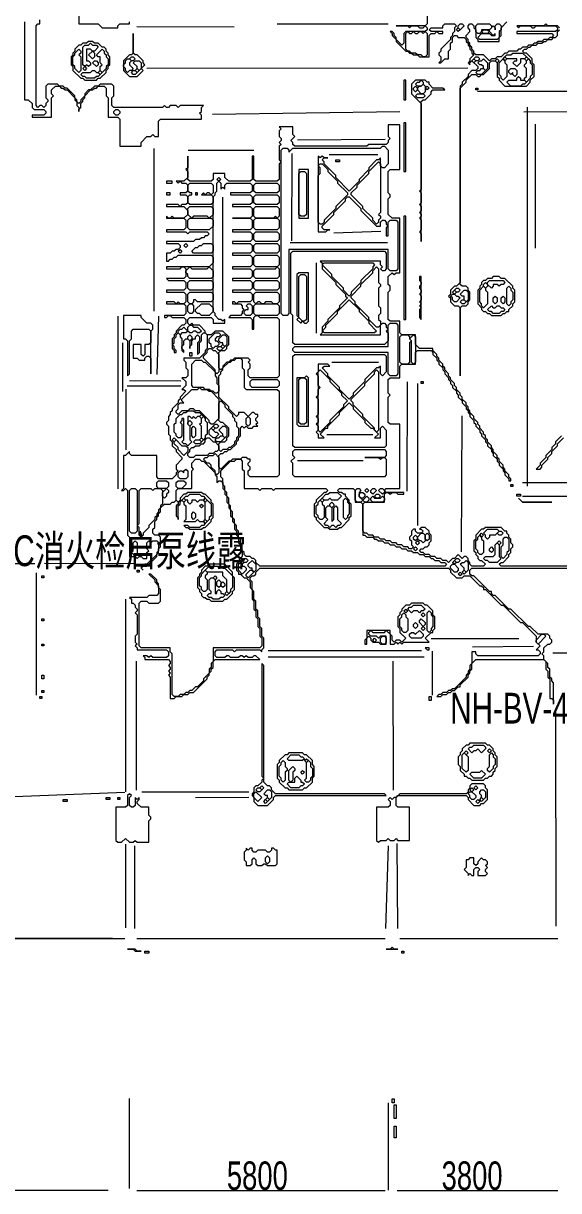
# Model space of a CAD drawing. Extents: x 10 to 1970, y 11 to 1392.
# Drawn here: x 524 to 799, y 323 to 923 of the extents above; entities that cross this region are included whole.
import ezdxf

# ---------------------------------------------------------------- set-up
doc = ezdxf.new("R2010")
doc.units = 0
for name, color, linetype, lineweight in [('OCR_TEXT', 6, 'Continuous', 0), ('TRACE_CURVE', 6, 'Continuous', 0), ('TRACE_STRAIGHT', 5, 'Continuous', 0), ('TRACE_TEXT_SYMBOL', 6, 'Continuous', 0)]:
    doc.layers.add(name, color=color, linetype=linetype, lineweight=lineweight)
doc.styles.add('wqy-unicode', font='wqy-unicode.lff')

msp = doc.modelspace()

# ---------------------------------------------------------------- linework, layer by layer
at = {"layer": 'TRACE_CURVE', "color": 6}
for points in [[(532, 923), (532, 925)], [(552, 927), (552, 923), (562, 923), (564, 921), (572, 921), (572, 922), (573, 923), (578, 923), (578, 924)], [(731, 927), (731, 923), (730, 922), (715, 922), (721, 922), (722, 921), (723, 922), (726, 922), (727, 921), (729, 921), (730, 922), (731, 921), (731, 920), (730, 919), (720, 919), (719, 918), (719, 913), (718, 912), (715, 915), (715, 916), (714, 917), (714, 918), (713, 919), (712, 919)], [(524, 924), (524, 884), (526, 884), (528, 882), (528, 880), (529, 879), (534, 879), (535, 878), (535, 877), (534, 876), (528, 876), (528, 875), (538, 875), (538, 885), (539, 886), (538, 887), (538, 889), (540, 891), (542, 891), (543, 890), (544, 890), (545, 889), (546, 889), (550, 885), (550, 884), (551, 883), (551, 881), (552, 880), (552, 878), (552, 879), (553, 880), (553, 882), (554, 883), (554, 884), (555, 885), (555, 886), (558, 889), (559, 889), (560, 890), (561, 890), (562, 891), (565, 891), (566, 890), (566, 886), (567, 885), (567, 875), (572, 875), (573, 874), (573, 860)], [(573, 860), (584, 860), (584, 862), (587, 865), (589, 865), (590, 866), (591, 865), (593, 865), (593, 873), (594, 874), (615, 874), (615, 876), (614, 877), (615, 878), (615, 880), (616, 881), (604, 881), (603, 880), (602, 881), (599, 881), (598, 880), (597, 880), (596, 881), (595, 880), (570, 880), (569, 881), (569, 885), (570, 886), (570, 891), (569, 892), (563, 892), (562, 891), (560, 891), (558, 889), (557, 889), (555, 887), (555, 886), (553, 884), (553, 883), (552, 882), (551, 883), (551, 884), (550, 885), (550, 886), (546, 890), (545, 890), (544, 891), (542, 891), (541, 892), (536, 892), (535, 891), (535, 885), (536, 884), (536, 883), (535, 882), (535, 881), (534, 880), (533, 881), (532, 881), (531, 880), (530, 881), (530, 922), (531, 923), (532, 923)], [(712, 919), (713, 918), (713, 917), (715, 915), (715, 914), (720, 909), (721, 909), (722, 908), (723, 908), (724, 907), (726, 907), (727, 906), (732, 906), (732, 917), (733, 918), (735, 918), (736, 919), (737, 918), (739, 918), (739, 919), (733, 919), (732, 920), (733, 921), (739, 921), (739, 922), (740, 923), (745, 923), (746, 922), (745, 921), (745, 919), (744, 918), (744, 917), (743, 916), (743, 915), (738, 910), (738, 909), (737, 908), (737, 907), (738, 906), (738, 904), (737, 903), (738, 903), (740, 905), (742, 905), (742, 909), (743, 910), (743, 913), (744, 914), (744, 916), (745, 917), (746, 917), (747, 916), (750, 916), (751, 915), (751, 914), (752, 913), (752, 912), (753, 911), (753, 910), (754, 909), (754, 908), (755, 907), (753, 905), (753, 904)], [(755, 909), (754, 910), (754, 911), (753, 912), (753, 913), (752, 914), (752, 915), (751, 916), (751, 917), (753, 919), (753, 920), (752, 921), (752, 922), (753, 923), (754, 923), (755, 922), (755, 921), (756, 920), (756, 916), (757, 915), (757, 914), (768, 914), (768, 916), (769, 917), (769, 921), (772, 924)], [(799, 921), (798, 922), (793, 922), (792, 923), (791, 922), (777, 922), (778, 921), (779, 922), (784, 922), (785, 921), (786, 921), (787, 922), (797, 922), (798, 921), (798, 920), (797, 919), (777, 919), (777, 918), (795, 918), (796, 917), (795, 916), (794, 916), (793, 915), (791, 915), (790, 914), (788, 914), (787, 913), (786, 913), (785, 912), (783, 912), (782, 911), (780, 911), (779, 910), (778, 910), (777, 909), (773, 909), (772, 908), (771, 908), (769, 906), (767, 906), (766, 905), (764, 905), (763, 904), (760, 907), (756, 907), (755, 908), (755, 909)], [(782, 908), (781, 908), (780, 909), (781, 910), (782, 910), (783, 911), (784, 911), (785, 912), (787, 912), (788, 913), (790, 913), (791, 914), (792, 914), (793, 915), (795, 915), (796, 916), (797, 916), (798, 917), (798, 919), (799, 920)], [(753, 904), (752, 903), (753, 902), (753, 903), (754, 904), (757, 901), (757, 900), (756, 899), (754, 899), (752, 897), (752, 896), (749, 893), (749, 892), (748, 891), (748, 790), (746, 788), (745, 788), (743, 786), (743, 784), (742, 783), (743, 782), (743, 780), (745, 778), (747, 778), (748, 777), (748, 742), (748, 777), (749, 778), (751, 778), (752, 779), (752, 780), (753, 781), (753, 785), (752, 786), (752, 787), (751, 788), (749, 788), (748, 789), (748, 890), (751, 893), (751, 894), (754, 897), (756, 897), (757, 896), (758, 896), (759, 897), (760, 897), (763, 900), (763, 903), (764, 904), (766, 904), (767, 903), (767, 896), (768, 895), (768, 894), (771, 891), (782, 891), (784, 893), (784, 894), (786, 896), (786, 902), (785, 903), (785, 905), (782, 908)], [(711, 871), (711, 865), (712, 864), (711, 863), (711, 862), (710, 861), (701, 861), (700, 860), (663, 860), (662, 861), (662, 862), (661, 863), (663, 865), (662, 866), (662, 870), (655, 870), (656, 869), (655, 868), (655, 865), (656, 864), (656, 863), (655, 862), (656, 861), (655, 860), (655, 853), (656, 852), (655, 851), (655, 843), (654, 842), (643, 842), (642, 843), (642, 855), (641, 855), (641, 843), (640, 842), (629, 842), (627, 844), (627, 846), (621, 846), (621, 843), (620, 842), (609, 842), (608, 843), (608, 855), (608, 849), (607, 848), (608, 847), (608, 844), (606, 842), (602, 842), (603, 841), (604, 842), (605, 841), (607, 841), (608, 840), (608, 837), (607, 836), (604, 836), (604, 835), (607, 835), (608, 834), (608, 831), (607, 830), (605, 830)], [(711, 833), (712, 834), (712, 835), (711, 836), (711, 847), (712, 848), (717, 848), (717, 871), (711, 871)], [(660, 774), (659, 773), (657, 773), (656, 774), (656, 858), (657, 859), (659, 859), (660, 858), (660, 857), (662, 859), (707, 859)], [(707, 859), (708, 860), (709, 860), (711, 858), (711, 851), (709, 849), (708, 849), (707, 850), (707, 854), (706, 853), (705, 853), (701, 849), (701, 848), (696, 843), (696, 842), (691, 837), (684, 844), (684, 845), (678, 851), (678, 852), (677, 853), (678, 854), (680, 854), (678, 854), (677, 855), (676, 854), (675, 855), (675, 816), (679, 816), (680, 817), (681, 817), (678, 817), (677, 818), (677, 819), (683, 825), (683, 826), (689, 832), (689, 833), (690, 834), (691, 834), (697, 828), (697, 827), (705, 819), (707, 819), (707, 821), (708, 822), (709, 822), (710, 821), (710, 820), (711, 819), (710, 818), (710, 814), (711, 814), (711, 821), (712, 822), (715, 822), (716, 821), (716, 797), (715, 796), (712, 796), (711, 797), (711, 807), (660, 807), (660, 774)], [(608, 771), (609, 772), (620, 772), (621, 771), (621, 769), (627, 769), (627, 771), (626, 770), (625, 771), (624, 771), (622, 773), (622, 774), (621, 775), (621, 834), (622, 835), (622, 836), (623, 837), (623, 841)], [(623, 841), (624, 842), (625, 841), (625, 838), (626, 839), (627, 838), (627, 840), (628, 841), (640, 841), (641, 840), (641, 837), (640, 836), (630, 836), (630, 835), (640, 835), (641, 834), (641, 831), (640, 830), (631, 830), (631, 829), (640, 829), (641, 828), (641, 824), (640, 823), (631, 823), (640, 823), (641, 822), (641, 818), (640, 817), (631, 817), (631, 816), (640, 816), (641, 815), (641, 812), (640, 811), (631, 811), (631, 810), (640, 810), (641, 809), (641, 806), (640, 805), (631, 805), (631, 804), (640, 804), (641, 803), (641, 799), (640, 798), (631, 798), (631, 797), (640, 797), (641, 796), (641, 793), (640, 792), (631, 792), (631, 791), (640, 791), (641, 790), (641, 787), (640, 786), (631, 786), (631, 785), (640, 785), (641, 784), (641, 781)], [(605, 830), (604, 829), (603, 830), (597, 830), (597, 829), (606, 829), (608, 827), (608, 825), (606, 823), (601, 823), (600, 824), (599, 823), (598, 823), (597, 824), (597, 823), (606, 823), (607, 822), (607, 818), (606, 817), (597, 817), (597, 816), (607, 816), (608, 815), (609, 816), (618, 816), (619, 815), (618, 814), (617, 814), (616, 813), (615, 813), (614, 812), (612, 812), (611, 811), (597, 811), (597, 810), (603, 810), (604, 809), (604, 808), (603, 807), (602, 807), (601, 806), (600, 806), (599, 805), (597, 805), (597, 801), (598, 801), (599, 802), (600, 802), (601, 803), (602, 803), (603, 804), (620, 804), (621, 803), (621, 800), (619, 798), (597, 798), (597, 797), (604, 797), (605, 798), (606, 798), (607, 797), (607, 793), (606, 792), (597, 792)], [(765, 704), (764, 705), (764, 706), (762, 708), (762, 709), (761, 710), (761, 711), (760, 712), (760, 713), (758, 715), (758, 716), (757, 717), (757, 718), (755, 720), (755, 721), (753, 723), (753, 724), (752, 725), (752, 726), (751, 727), (751, 728), (749, 730), (749, 731), (748, 732), (748, 733), (746, 735), (746, 736), (745, 737), (745, 738), (743, 740), (743, 741), (742, 742), (742, 743), (740, 745), (740, 746), (739, 747), (739, 748), (737, 750), (737, 751), (736, 752), (736, 753), (734, 755), (734, 756), (727, 756), (725, 758), (725, 763), (718, 763), (717, 764), (717, 770), (712, 770), (711, 771), (711, 785), (712, 786), (712, 788), (711, 789), (711, 793), (713, 795), (714, 794), (715, 795), (717, 795), (717, 823), (713, 823), (711, 825), (711, 833)], [(597, 792), (598, 791), (606, 791), (607, 790), (607, 787), (606, 786), (597, 786), (597, 785), (606, 785), (607, 784), (607, 780), (606, 779), (604, 779), (603, 780), (602, 779), (601, 780), (597, 780), (597, 779), (606, 779), (607, 778), (607, 774), (606, 773), (596, 773), (596, 772), (597, 772), (598, 773), (599, 773), (600, 772), (606, 772), (607, 771), (607, 769), (606, 768), (605, 768), (602, 765), (602, 764), (601, 763), (601, 762), (600, 761), (600, 756), (601, 755), (601, 754), (602, 754), (602, 755), (601, 756), (601, 757), (600, 758), (601, 759), (601, 761), (602, 762), (602, 763), (603, 764), (604, 763), (604, 762), (605, 761), (605, 755), (606, 754), (606, 755), (605, 756), (605, 757), (606, 758), (606, 760), (607, 761), (608, 761), (609, 760)], [(641, 781), (640, 780), (634, 780), (633, 779), (632, 780), (631, 780), (631, 779), (635, 779), (636, 778), (636, 777), (637, 776), (636, 775), (636, 774), (635, 773), (630, 773), (629, 772), (640, 772), (641, 771), (641, 766), (642, 766), (642, 772), (643, 773), (644, 773), (645, 772), (654, 772), (655, 771), (655, 742), (654, 741), (640, 741), (639, 742), (639, 745), (640, 746), (640, 748), (639, 749), (640, 750), (639, 751), (632, 751), (631, 750), (630, 750), (629, 749), (628, 749), (626, 747), (626, 746), (625, 745), (624, 746), (624, 754), (625, 755), (627, 755), (628, 756), (628, 757), (629, 758), (629, 762), (626, 765), (622, 765), (620, 763), (618, 763), (617, 764), (617, 765), (614, 768), (611, 768), (610, 769), (609, 768), (608, 769), (608, 771)], [(609, 760), (609, 756), (609, 757), (610, 758), (610, 760), (611, 761), (612, 761), (612, 762), (613, 763), (614, 762), (614, 760), (613, 759), (613, 753), (614, 754), (614, 759), (615, 760), (615, 763), (616, 764), (617, 764), (618, 763), (618, 756), (617, 755), (617, 754), (614, 751), (606, 751), (606, 750), (607, 749), (607, 746), (608, 745), (608, 742), (607, 741), (605, 741), (607, 739), (607, 737), (605, 735), (606, 735), (607, 734), (604, 731), (604, 730), (603, 729), (603, 728), (600, 725), (600, 724), (599, 723), (599, 722), (598, 721), (598, 719), (597, 718), (597, 717), (598, 716), (598, 712), (599, 711), (599, 709), (600, 708), (600, 706), (602, 704), (602, 703), (605, 700), (605, 699), (602, 696), (602, 694), (603, 693), (602, 692), (602, 691)], [(632, 750), (633, 751), (635, 751), (636, 750), (636, 746), (637, 745), (637, 736), (638, 735), (654, 735), (655, 734), (655, 691), (654, 690), (640, 690), (639, 691), (639, 693), (640, 694), (640, 695), (639, 696), (639, 697), (640, 698), (640, 699), (639, 699), (638, 700), (636, 700), (635, 699), (631, 699), (630, 698), (629, 698), (625, 694), (624, 695), (624, 701), (625, 702), (626, 702), (627, 703), (628, 703), (629, 704), (630, 704), (633, 707), (633, 708), (634, 709), (634, 710), (635, 711), (635, 715), (636, 716), (637, 715), (638, 716), (639, 715), (641, 715), (642, 716), (644, 716), (643, 717), (644, 718), (643, 719), (643, 720), (644, 721), (644, 722), (643, 722), (642, 723), (641, 723), (639, 721), (637, 723), (634, 723), (634, 722), (633, 721)], [(725, 663), (724, 663), (723, 662), (723, 660), (722, 659), (722, 658), (723, 657), (723, 655), (724, 654), (723, 653), (722, 653), (721, 654), (719, 654), (718, 655), (716, 655), (715, 656), (713, 656), (712, 657), (710, 657), (709, 658), (707, 658), (706, 659), (704, 659), (703, 660), (701, 660), (700, 661), (699, 661), (698, 662), (698, 676), (699, 677), (709, 677), (709, 681), (710, 682), (711, 682), (712, 681), (713, 682), (715, 682), (716, 681), (719, 681), (719, 682), (710, 682), (709, 683), (710, 684), (717, 684), (717, 717), (712, 717), (711, 718), (711, 731), (712, 732), (711, 733), (711, 740), (712, 741), (717, 741), (717, 747), (718, 748), (725, 748), (725, 754), (726, 755), (733, 755), (734, 754), (734, 753), (736, 751), (736, 750), (737, 749)], [(633, 721), (629, 725), (629, 726), (624, 731), (624, 742), (625, 743), (625, 744), (626, 745), (626, 746), (629, 749), (630, 749), (631, 750), (632, 750)], [(737, 749), (737, 748), (739, 746), (739, 745), (740, 744), (740, 743), (742, 741), (742, 740), (743, 739), (743, 738), (744, 737), (744, 736), (746, 734), (746, 733), (747, 732), (747, 731), (749, 729), (749, 728), (751, 726), (751, 725), (752, 724), (752, 723), (753, 722), (753, 721), (755, 719), (755, 718), (756, 717), (756, 716), (758, 714), (758, 713), (759, 712), (759, 711), (761, 709), (761, 708), (762, 707), (762, 706), (764, 704), (764, 703), (765, 702), (765, 701), (767, 699), (767, 698), (768, 697), (768, 696), (770, 694), (770, 693), (771, 692), (771, 691), (773, 689), (773, 688), (774, 688), (774, 689), (773, 690), (773, 691), (771, 693), (771, 694), (770, 695), (770, 696), (768, 698), (768, 699), (767, 700), (767, 701), (765, 703), (765, 704)], [(800, 711), (797, 708), (797, 707), (795, 705), (795, 704), (792, 701), (792, 700), (789, 697), (789, 696), (787, 694), (789, 694), (790, 695), (790, 696), (793, 699), (793, 700), (795, 702), (795, 703), (798, 706), (798, 707), (801, 710)], [(602, 691), (600, 689), (593, 689), (592, 690), (592, 701), (579, 701), (578, 702), (578, 703), (576, 701), (575, 701), (575, 684), (574, 683), (575, 683), (576, 684), (577, 683), (577, 660), (578, 659), (578, 649), (581, 649), (582, 648), (583, 649), (584, 649), (585, 648), (587, 648), (587, 651), (588, 652), (587, 653), (587, 656), (588, 657), (589, 656), (590, 657), (592, 657), (593, 656), (593, 652), (592, 651), (592, 650), (587, 645), (586, 645), (585, 644), (584, 644), (584, 643), (585, 642), (584, 643), (585, 644), (587, 644), (592, 649), (592, 650), (593, 651), (593, 653), (594, 654), (594, 659), (593, 660), (591, 660), (590, 661), (590, 663), (591, 664), (591, 667), (592, 668), (592, 669), (593, 670), (593, 671), (594, 672), (594, 674), (596, 676)], [(596, 676), (599, 676), (600, 677), (601, 677), (602, 678), (603, 677), (603, 676), (602, 675), (602, 670), (603, 669), (603, 668), (603, 675), (604, 676), (604, 677), (605, 678), (606, 677), (606, 676), (607, 675), (607, 668), (606, 667), (612, 667), (613, 668), (614, 667), (616, 667), (617, 666), (616, 665), (615, 665), (614, 664), (609, 664), (608, 665), (606, 665), (607, 664), (608, 664), (609, 663), (615, 663), (616, 664), (617, 664), (620, 667), (620, 668), (621, 669), (621, 676), (620, 677), (620, 678), (617, 681), (616, 681), (615, 682), (608, 682), (607, 681), (606, 681), (604, 679), (604, 678), (603, 677), (602, 678), (602, 683), (603, 684), (610, 684), (610, 693), (611, 694), (610, 695), (610, 697), (612, 699), (614, 699), (615, 698), (616, 698)], [(616, 698), (622, 692), (622, 691), (623, 690), (623, 687), (624, 688), (625, 688), (626, 687), (626, 684), (627, 683), (627, 681), (628, 680), (628, 677), (629, 676), (629, 674), (630, 673), (630, 670), (631, 669), (631, 667), (632, 666), (632, 663), (633, 662), (633, 660), (634, 659), (634, 656), (635, 655), (635, 653), (636, 652), (636, 649), (634, 647), (634, 646), (633, 645), (633, 642), (634, 641), (634, 640), (635, 640), (637, 638), (638, 638), (640, 636), (640, 633), (641, 632), (641, 627), (642, 626), (642, 622), (643, 621), (643, 618), (644, 617), (644, 613), (645, 612), (645, 608), (646, 607), (646, 603), (645, 602), (621, 602), (621, 595), (620, 594), (620, 592), (619, 591), (619, 589), (616, 586), (616, 585), (613, 582), (612, 582), (610, 580)], [(721, 652), (723, 652), (724, 651), (726, 651), (727, 650), (729, 650), (730, 649), (732, 649), (733, 648), (734, 648), (735, 647), (737, 647), (738, 646), (740, 646), (741, 645), (740, 644), (645, 644), (643, 646), (643, 647), (642, 648), (641, 648), (640, 649), (638, 649), (637, 650), (637, 651), (636, 652), (636, 655), (635, 656), (635, 658), (634, 659), (634, 662), (633, 663), (633, 665), (632, 666), (632, 668), (631, 669), (631, 672), (630, 673), (630, 675), (629, 676), (629, 679), (628, 680), (628, 682), (627, 683), (627, 685), (626, 686), (626, 689), (625, 690), (625, 693), (630, 698), (632, 698)], [(632, 698), (633, 699), (635, 699), (636, 698), (636, 694), (637, 693), (637, 684), (644, 684), (645, 683), (646, 684), (651, 684), (652, 683), (653, 684), (679, 684), (680, 683), (679, 682), (678, 682), (674, 678), (674, 677), (673, 676), (673, 670), (674, 669), (674, 668), (678, 664), (680, 664), (681, 663), (685, 663), (686, 664), (687, 664), (691, 668), (691, 669), (692, 670), (692, 676), (691, 677), (691, 678), (689, 680), (689, 681), (688, 681), (687, 682), (686, 682), (685, 683), (686, 684), (693, 684), (694, 683), (694, 677), (697, 677), (698, 676), (698, 660), (699, 660), (700, 659), (703, 659), (704, 658), (705, 658), (706, 657), (708, 657), (709, 656), (711, 656), (712, 655), (714, 655), (715, 654), (717, 654), (718, 653), (720, 653), (721, 652)], [(774, 658), (773, 659), (773, 660), (772, 661), (772, 662), (771, 662), (769, 664), (761, 664), (760, 663), (759, 663), (756, 660), (756, 658), (755, 657), (755, 652), (756, 651), (756, 650), (757, 649), (757, 648), (758, 647), (759, 647), (761, 645), (760, 644), (754, 644), (753, 645), (753, 646), (752, 647), (752, 648), (751, 649), (750, 649), (749, 648), (747, 650), (745, 648), (744, 648), (742, 646), (741, 647), (739, 647), (738, 648), (736, 648), (735, 649), (733, 649), (732, 650), (730, 650), (729, 651), (728, 651), (727, 652), (728, 653), (729, 653), (730, 654), (731, 654), (732, 655), (732, 656), (733, 657), (733, 660), (732, 661), (732, 662), (730, 664), (728, 664), (727, 663), (728, 663), (729, 662), (728, 661), (726, 661), (725, 662), (725, 663)], [(832, 644), (769, 644), (768, 645), (769, 646), (770, 646), (773, 649), (773, 650), (774, 651), (774, 653), (775, 654), (775, 655), (774, 656), (774, 658)], [(641, 636), (640, 637), (640, 638), (641, 639), (642, 639), (643, 640), (643, 641), (645, 643), (742, 643), (743, 642), (743, 641), (746, 638), (749, 638), (750, 639), (753, 639), (758, 634), (759, 634), (760, 633), (760, 632), (761, 632), (769, 624), (770, 624), (779, 615), (780, 615), (787, 608), (787, 605), (789, 603), (787, 601), (788, 601), (789, 600), (789, 599), (788, 598), (757, 598), (756, 599), (756, 600), (754, 600), (754, 594), (753, 593), (753, 591), (752, 590), (752, 589), (751, 588), (751, 587), (745, 581), (744, 581), (743, 580), (742, 580), (741, 579), (739, 579), (738, 578), (737, 578), (736, 577), (738, 577), (739, 578), (741, 578), (742, 579), (743, 579), (744, 580), (745, 580), (747, 582), (748, 582), (748, 583), (752, 587), (752, 588)], [(752, 588), (753, 589), (753, 590), (754, 591), (754, 594), (756, 596), (791, 596), (792, 595), (792, 591), (793, 590), (793, 587), (794, 586), (794, 576), (795, 576), (796, 575), (796, 573), (796, 584), (795, 585), (795, 586), (794, 587), (794, 591), (793, 592), (793, 594), (791, 596), (791, 598), (790, 599), (791, 600), (791, 602), (793, 604), (794, 604), (795, 605), (795, 606), (794, 607), (794, 608), (793, 609), (788, 609), (784, 613), (783, 613), (774, 622), (773, 622), (766, 629), (765, 629), (764, 630), (764, 631), (763, 631), (755, 639), (754, 639), (753, 640), (753, 642), (754, 643), (833, 643)], [(610, 580), (609, 580), (608, 579), (607, 579), (606, 578), (604, 578), (603, 577), (601, 577), (600, 578), (600, 599), (599, 600), (599, 602), (584, 602), (583, 603), (583, 625), (584, 626), (587, 626), (588, 625), (593, 625), (594, 626), (594, 632), (593, 633), (593, 635), (592, 636), (592, 637), (589, 640), (588, 640), (591, 637), (591, 636), (593, 634), (593, 630), (592, 629), (588, 629), (587, 628), (578, 628), (579, 627), (579, 625), (580, 625), (581, 624), (581, 623), (582, 622), (582, 621), (581, 620), (582, 619), (582, 609), (581, 608), (581, 605), (582, 604), (581, 603), (582, 602), (582, 601), (597, 601), (598, 600), (598, 598), (597, 597), (590, 597), (589, 598), (588, 597), (587, 598), (585, 598), (586, 597), (586, 596), (598, 596), (599, 595)], [(599, 595), (599, 594), (598, 593), (599, 592), (599, 591), (598, 590), (599, 589), (598, 588), (599, 587), (599, 576), (601, 576), (602, 577), (605, 577), (606, 578), (608, 578), (609, 579), (611, 579), (618, 586), (618, 587), (619, 588), (619, 589), (620, 590), (620, 591), (621, 592), (621, 595), (622, 596), (645, 596), (643, 598), (642, 598), (641, 597), (639, 597), (638, 598), (637, 597), (636, 598), (635, 598), (634, 597), (630, 597), (629, 598), (628, 598), (627, 597), (623, 597), (622, 598), (622, 600), (623, 601), (631, 601), (632, 600), (633, 601), (645, 601), (646, 600), (646, 601), (647, 602), (647, 607), (646, 608), (646, 612), (645, 613), (645, 617), (644, 618), (644, 621), (643, 622), (643, 626), (642, 627), (642, 631), (641, 632), (641, 636)]]:
    msp.add_lwpolyline(points, dxfattribs=at)
for points in [[(720, 918), (721, 919), (722, 918), (723, 918), (724, 919), (725, 918), (726, 918), (727, 919), (728, 919), (729, 918), (730, 919), (731, 918), (731, 907), (730, 906), (729, 906), (728, 907), (726, 907), (725, 908), (723, 908), (722, 909), (721, 909), (720, 910)], [(746, 920), (747, 921), (748, 920), (747, 919)], [(747, 922), (748, 923), (749, 923), (750, 922), (748, 920), (747, 921)], [(756, 922), (757, 923), (763, 923), (764, 922), (764, 921), (763, 920), (759, 920), (759, 919), (758, 918), (757, 918), (756, 919)], [(766, 922), (767, 923), (768, 923), (769, 922), (769, 920), (768, 919), (768, 916), (767, 915), (758, 915), (757, 916), (759, 918), (763, 918), (764, 917), (766, 917), (766, 918), (765, 917), (763, 919), (763, 920), (765, 922), (766, 921), (766, 920)], [(759, 919), (760, 920), (762, 920), (763, 919), (762, 918), (760, 918)], [(774, 907), (775, 908), (780, 908), (782, 906), (781, 905), (779, 905), (779, 903), (777, 901), (775, 903), (776, 904), (777, 904), (777, 905), (772, 905), (771, 906), (772, 907)], [(754, 904), (755, 905), (756, 904), (755, 903)], [(755, 905), (756, 906), (757, 906), (758, 905), (757, 904), (756, 904)], [(759, 904), (760, 905), (762, 903), (762, 900), (761, 899), (760, 900), (760, 901), (759, 902), (758, 902), (757, 903), (758, 904)], [(766, 904), (767, 905), (768, 904), (767, 903)], [(770, 905), (771, 904), (771, 903), (772, 902), (772, 896), (770, 894), (769, 895), (769, 896), (768, 897), (768, 903)], [(770, 905), (771, 906), (772, 905), (771, 904)], [(781, 905), (782, 906), (783, 905), (782, 904)], [(782, 904), (783, 905), (784, 904), (784, 903), (785, 902), (785, 897), (784, 896), (784, 895), (782, 893), (781, 894), (781, 895), (782, 896), (782, 900), (781, 901), (781, 902), (782, 903)], [(758, 899), (759, 900), (760, 900), (761, 899), (759, 897), (757, 897), (756, 898), (757, 899)], [(777, 895), (778, 896), (779, 895), (779, 894), (781, 894), (782, 893), (781, 892), (780, 892), (779, 891), (774, 891), (772, 893), (773, 894), (777, 894)], [(773, 899), (774, 900), (776, 900), (777, 899), (777, 897), (776, 896), (775, 897), (775, 898), (774, 897), (773, 898)], [(725, 894), (723, 892), (723, 887), (728, 882), (728, 838), (727, 837), (728, 836), (728, 831), (727, 830), (728, 829), (728, 827), (727, 826), (728, 825), (728, 824), (727, 823), (728, 822), (728, 817), (727, 816), (728, 815), (728, 811), (728, 883), (729, 884), (730, 884), (733, 887), (733, 888), (734, 889), (740, 889), (739, 890), (734, 890), (732, 892), (732, 893), (731, 893), (730, 894)], [(724, 890), (725, 891), (726, 890), (726, 889), (725, 888), (724, 889)], [(727, 893), (728, 894), (729, 893), (729, 892), (728, 891), (726, 891), (725, 892), (726, 893)], [(728, 891), (729, 892), (730, 891), (730, 888), (729, 887), (728, 887), (726, 889), (726, 890), (727, 891)], [(730, 890), (731, 891), (732, 890), (731, 889)], [(725, 886), (726, 887), (729, 887), (730, 886), (729, 885), (726, 885)], [(570, 878), (571, 879), (572, 879), (573, 878), (573, 877), (572, 876), (571, 876), (570, 877)], [(675, 850), (676, 851), (677, 851), (680, 848), (680, 847), (685, 842), (685, 841), (690, 836), (690, 835), (684, 829), (684, 828), (678, 822), (678, 821), (677, 820), (676, 820), (675, 821), (675, 845), (676, 846), (676, 849)], [(706, 852), (707, 851), (707, 826), (706, 825), (707, 824), (707, 823), (706, 822), (706, 821), (705, 820), (703, 822), (703, 823), (698, 828), (698, 829), (692, 835), (692, 836), (695, 839), (695, 840), (701, 846), (701, 847)], [(608, 840), (609, 841), (620, 841), (621, 840), (621, 836), (620, 835), (619, 836), (618, 836), (617, 835), (616, 836), (615, 835), (620, 835), (621, 834), (621, 831), (620, 830), (609, 830), (608, 831), (608, 834), (609, 835), (610, 835), (610, 836), (609, 836), (608, 837)], [(623, 843), (624, 844), (625, 843), (624, 842)], [(642, 840), (643, 841), (654, 841), (655, 840), (655, 837), (654, 836), (643, 836), (642, 837)], [(642, 834), (643, 835), (654, 835), (655, 834), (655, 831), (654, 830), (643, 830), (642, 831)], [(608, 828), (609, 829), (620, 829), (621, 828), (621, 825), (619, 823), (618, 824), (611, 824), (610, 823), (608, 825)], [(642, 828), (643, 829), (654, 829), (655, 828), (655, 824), (654, 823), (653, 824), (652, 823), (643, 823), (642, 824)], [(608, 822), (609, 823), (620, 823), (621, 822), (621, 819), (619, 817), (609, 817), (608, 818)], [(642, 822), (643, 823), (654, 823), (655, 822), (655, 818), (654, 817), (643, 817), (642, 818)], [(642, 815), (643, 816), (654, 816), (655, 815), (655, 812), (654, 811), (643, 811), (642, 812)], [(603, 806), (604, 807), (605, 806), (604, 805)], [(606, 809), (607, 810), (608, 809), (607, 808)], [(615, 809), (616, 810), (620, 810), (621, 809), (621, 806), (620, 805), (611, 805), (610, 806), (612, 808), (613, 808), (614, 809)], [(642, 809), (643, 810), (654, 810), (655, 809), (655, 806), (654, 805), (643, 805), (642, 806)], [(661, 805), (662, 806), (709, 806), (710, 805), (710, 797), (709, 796), (708, 796), (707, 797), (708, 798), (707, 799), (707, 801), (676, 801), (677, 800), (677, 797), (684, 790), (684, 789), (689, 784), (689, 783), (690, 782), (686, 778), (686, 777), (680, 771), (680, 770), (677, 767), (677, 764), (676, 763), (707, 763), (707, 768), (708, 769), (709, 769), (710, 768), (710, 767), (711, 766), (710, 765), (711, 764), (711, 760), (709, 758), (663, 758), (662, 759), (662, 773), (661, 774)], [(642, 803), (643, 804), (654, 804), (655, 803), (655, 799), (654, 798), (643, 798), (642, 799)], [(677, 799), (678, 800), (703, 800), (704, 799), (703, 798), (703, 797), (697, 791), (697, 790), (692, 785), (692, 784), (691, 783), (688, 786), (688, 787), (682, 793), (682, 794)], [(609, 798), (610, 797), (618, 797), (619, 798), (621, 796), (621, 793), (620, 792), (609, 792), (608, 793), (608, 794), (607, 795), (607, 796)], [(653, 797), (654, 798), (655, 797), (655, 793), (654, 792), (643, 792), (642, 793), (642, 796), (643, 797)], [(705, 798), (706, 797), (706, 790), (707, 789), (707, 788), (706, 787), (706, 778), (707, 777), (707, 774), (706, 773), (706, 771), (707, 770), (707, 768), (706, 767), (705, 767), (701, 771), (701, 772), (694, 779), (694, 780), (692, 782), (692, 783), (697, 788), (697, 789), (703, 795), (703, 796)], [(608, 790), (609, 791), (620, 791), (621, 790), (621, 787), (620, 786), (609, 786), (608, 787)], [(642, 790), (643, 791), (654, 791), (655, 790), (655, 787), (654, 786), (643, 786), (642, 787)], [(745, 786), (746, 787), (747, 787), (748, 786), (747, 785), (746, 785)], [(608, 784), (609, 785), (620, 785), (621, 784), (621, 781), (620, 780), (613, 780), (612, 781), (611, 781), (611, 780), (610, 779), (609, 779), (608, 780)], [(642, 784), (643, 785), (654, 785), (655, 784), (655, 780), (654, 779), (652, 779), (651, 780), (648, 780), (647, 779), (646, 779), (645, 780), (644, 780), (643, 779), (642, 780)], [(691, 781), (696, 776), (696, 775), (701, 770), (701, 769), (705, 765), (704, 764), (678, 764), (677, 765), (679, 767), (679, 768), (685, 774), (685, 775)], [(743, 783), (744, 784), (745, 784), (746, 783), (747, 783), (748, 782), (746, 780), (745, 780), (744, 781), (744, 782)], [(744, 785), (745, 786), (746, 785), (745, 784)], [(750, 786), (751, 786), (752, 785), (752, 781), (751, 780), (750, 781), (750, 783), (749, 783), (748, 784)], [(748, 780), (749, 781), (750, 781), (751, 780), (750, 779), (749, 779)], [(608, 778), (609, 779), (610, 779), (611, 778), (611, 775), (610, 774), (609, 774), (608, 775)], [(615, 779), (619, 779), (621, 777), (621, 775), (619, 773), (615, 773), (614, 774), (613, 774), (612, 775), (612, 776)], [(638, 778), (639, 779), (640, 779), (641, 778), (641, 774), (640, 773), (638, 773), (637, 774), (637, 775), (638, 776), (639, 776), (639, 777)], [(642, 778), (643, 779), (654, 779), (655, 778), (655, 774), (654, 773), (643, 773), (642, 774)], [(711, 768), (712, 769), (715, 769), (716, 768), (716, 743), (715, 742), (712, 742), (711, 743), (711, 754), (663, 754), (662, 755), (662, 756), (663, 757), (711, 757)], [(605, 766), (606, 767), (608, 765), (607, 764), (605, 764), (604, 763), (603, 764), (603, 765), (604, 766)], [(608, 767), (609, 768), (610, 768), (611, 767), (613, 767), (615, 765), (614, 764), (613, 764), (612, 765), (611, 765), (610, 764), (609, 764), (608, 765)], [(608, 762), (609, 763), (610, 762), (610, 761), (609, 760), (608, 761)], [(622, 764), (624, 764), (625, 763), (624, 762), (623, 762), (622, 761), (622, 760), (623, 760), (624, 759), (624, 758), (623, 757), (622, 757), (621, 756), (620, 757), (620, 758), (619, 759), (619, 761)], [(626, 763), (627, 763), (628, 762), (628, 758), (627, 757), (626, 758), (626, 759), (625, 759), (624, 760), (624, 761)], [(717, 762), (718, 763), (721, 763), (722, 762), (722, 761), (723, 760), (722, 759), (722, 749), (721, 748), (718, 748), (717, 749)], [(724, 763), (725, 762), (725, 749), (724, 748), (723, 749), (723, 760), (722, 761)], [(623, 756), (624, 757), (625, 757), (626, 756), (625, 755), (624, 755)], [(625, 757), (626, 758), (627, 757), (626, 756)], [(618, 755), (619, 756), (620, 756), (621, 755), (622, 755), (624, 753), (624, 744), (623, 743), (622, 744), (622, 745), (616, 751), (616, 752), (618, 754)], [(662, 752), (663, 753), (709, 753), (710, 752), (710, 744), (708, 742), (707, 743), (707, 747), (706, 746), (705, 746), (699, 740), (699, 739), (693, 733), (693, 732), (691, 730), (686, 735), (686, 736), (680, 742), (680, 743), (677, 746), (678, 747), (681, 747), (680, 748), (675, 748), (675, 744), (674, 743), (675, 742), (675, 732), (674, 731), (675, 730), (675, 722), (674, 721), (675, 720), (675, 718), (674, 717), (675, 716), (675, 714), (674, 713), (675, 712), (675, 710), (678, 710), (676, 712), (679, 715), (680, 715), (680, 716), (686, 722), (686, 723), (691, 728), (693, 726), (693, 725), (699, 719), (699, 718), (702, 715), (703, 715), (706, 712), (704, 710), (707, 710), (707, 715), (708, 716), (710, 714), (710, 706), (709, 705), (663, 705), (662, 706)], [(612, 750), (615, 750), (616, 749), (617, 749), (622, 744), (622, 742), (623, 741), (623, 738), (624, 737), (624, 734), (623, 733), (622, 733), (621, 734), (620, 734), (619, 735), (617, 735), (616, 736), (611, 736), (610, 737), (610, 748)], [(675, 744), (676, 745), (681, 740), (681, 739), (687, 733), (687, 732), (690, 729), (688, 727), (688, 726), (681, 719), (681, 718), (676, 713), (675, 714), (675, 735), (676, 736), (675, 737)], [(704, 744), (705, 745), (706, 744), (706, 714), (705, 713), (704, 714), (704, 715), (698, 721), (698, 722), (693, 727), (693, 728), (692, 729), (692, 730), (699, 737), (699, 738), (704, 743)], [(640, 739), (641, 740), (654, 740), (655, 739), (655, 737), (654, 736), (641, 736), (640, 737)], [(613, 735), (614, 736), (615, 735), (618, 735), (619, 734), (620, 734), (624, 730), (624, 720), (621, 717), (620, 717), (619, 718), (619, 719), (614, 724), (612, 724), (611, 725), (609, 725), (608, 724), (605, 724), (603, 722), (602, 723), (602, 724), (603, 725), (603, 727), (604, 728), (606, 728), (605, 729), (605, 730), (610, 735)], [(624, 728), (625, 729), (627, 727), (627, 726), (631, 722), (631, 721), (632, 720), (632, 719), (633, 718), (633, 716), (634, 715), (634, 711), (633, 710), (633, 709), (632, 708), (632, 707), (630, 705), (629, 705), (628, 704), (626, 704), (625, 703), (624, 704), (624, 707), (625, 708), (627, 708), (628, 709), (628, 710), (629, 711), (629, 715), (626, 718), (625, 718), (624, 719)], [(607, 723), (608, 724), (611, 724), (612, 723), (614, 723), (615, 722), (614, 721), (613, 721), (612, 720), (611, 721), (610, 720), (609, 721), (608, 721), (608, 717), (609, 716), (609, 709), (610, 708), (608, 706), (607, 707), (606, 707), (605, 708), (606, 709), (606, 720), (605, 720), (605, 719), (604, 718), (605, 717), (605, 711), (604, 710), (603, 710), (602, 711), (602, 712), (601, 713), (601, 717), (602, 718), (602, 720), (604, 722), (605, 722), (606, 723)], [(614, 721), (615, 722), (616, 721), (615, 720)], [(615, 720), (616, 721), (617, 720), (617, 719), (618, 718), (618, 712), (617, 711), (617, 710), (616, 709), (615, 710), (615, 716), (614, 717), (615, 718)], [(638, 720), (639, 721), (640, 720), (640, 717), (639, 716), (638, 717)], [(608, 718), (609, 719), (610, 718), (610, 717), (609, 716), (608, 717)], [(610, 715), (611, 716), (612, 715), (612, 711), (611, 710), (610, 711)], [(619, 714), (620, 715), (622, 713), (623, 713), (624, 712), (622, 710), (621, 710), (619, 712)], [(620, 715), (621, 716), (622, 715), (621, 714)], [(621, 716), (622, 717), (623, 717), (624, 716), (623, 715), (622, 715)], [(626, 716), (627, 716), (628, 715), (628, 711), (627, 710), (626, 711), (626, 712), (624, 714)], [(600, 709), (601, 710), (602, 709), (601, 708)], [(601, 708), (602, 709), (605, 706), (607, 706), (608, 705), (608, 703), (606, 701), (603, 704), (603, 705), (601, 707)], [(617, 709), (618, 710), (619, 710), (621, 708), (622, 708), (624, 706), (624, 704), (623, 703), (622, 703), (621, 702), (619, 702), (618, 701), (612, 701), (611, 700), (609, 700), (608, 701), (608, 702), (609, 703), (609, 704), (610, 705), (611, 705), (612, 706), (614, 706), (615, 707), (616, 707), (617, 708)], [(611, 708), (612, 709), (614, 709), (615, 708), (614, 707), (612, 707)], [(614, 709), (615, 710), (616, 709), (615, 708)], [(624, 710), (625, 711), (626, 711), (627, 710), (625, 708), (623, 708), (622, 709), (623, 710)], [(662, 703), (663, 704), (709, 704), (710, 703), (710, 701), (709, 700), (699, 700), (706, 700), (707, 699), (708, 700), (709, 700), (710, 699), (710, 691), (709, 690), (663, 690), (662, 691), (662, 697), (661, 698), (663, 700), (662, 701)], [(621, 701), (622, 702), (624, 700), (624, 692), (623, 691), (622, 692), (622, 693), (620, 695), (620, 696), (619, 697), (618, 697), (616, 699), (617, 700), (618, 700), (619, 701)], [(606, 693), (607, 694), (608, 693), (608, 690), (607, 689), (604, 689), (603, 690), (603, 692), (604, 693), (605, 693), (606, 692)], [(592, 687), (593, 688), (597, 688), (598, 687), (598, 685), (597, 684), (593, 684), (592, 685)], [(602, 687), (603, 688), (606, 688), (607, 687), (607, 686), (605, 684), (603, 684), (602, 685)], [(578, 683), (579, 684), (581, 684), (582, 683), (582, 662), (581, 661), (579, 661), (578, 662)], [(583, 683), (584, 684), (589, 684), (590, 683), (591, 684), (594, 684), (595, 683), (595, 676), (594, 675), (594, 674), (593, 673), (593, 672), (592, 671), (592, 670), (591, 669), (591, 668), (588, 665), (588, 664), (585, 661), (585, 660), (584, 659), (583, 660), (583, 664), (582, 665), (583, 666)], [(597, 684), (598, 683), (598, 682), (597, 681), (597, 680), (596, 679), (595, 680), (595, 682)], [(605, 678), (606, 679), (607, 678), (606, 677)], [(608, 680), (609, 681), (614, 681), (615, 680), (616, 680), (617, 679), (616, 678), (614, 678), (613, 677), (612, 678), (610, 678), (610, 677), (609, 676), (608, 677), (608, 678), (607, 678), (606, 679), (607, 680)], [(616, 678), (617, 679), (618, 678), (617, 677)], [(676, 678), (677, 679), (678, 678), (677, 677)], [(680, 681), (681, 682), (685, 682), (687, 680), (685, 678), (682, 678), (681, 679), (680, 678), (678, 678), (677, 679), (679, 681)], [(688, 678), (689, 679), (690, 678), (690, 677), (691, 676), (691, 671), (690, 670), (690, 669), (689, 668), (688, 669)], [(694, 683), (695, 684), (696, 684), (697, 683), (696, 682), (696, 680), (698, 678), (697, 677), (695, 677), (694, 678)], [(696, 681), (697, 682), (698, 682), (699, 681), (699, 680), (698, 679), (697, 679), (696, 680)], [(700, 680), (701, 679), (701, 678), (700, 677), (699, 677), (698, 678)], [(699, 683), (700, 684), (701, 683), (700, 682)], [(702, 683), (703, 684), (704, 684), (705, 683), (703, 681), (702, 682)], [(702, 679), (703, 680), (704, 679), (707, 679), (708, 680), (709, 679), (709, 678), (708, 677), (703, 677), (702, 678)], [(704, 680), (705, 681), (706, 681), (707, 680), (706, 679), (705, 679)], [(706, 683), (707, 684), (708, 684), (709, 683), (709, 682), (708, 681)], [(614, 675), (615, 676), (616, 675), (615, 674)], [(617, 677), (618, 678), (620, 676), (620, 670), (619, 669), (619, 668), (618, 667), (617, 668)], [(675, 677), (676, 678), (677, 677), (677, 676), (678, 675), (678, 669), (677, 668), (676, 668), (675, 669), (675, 670), (674, 671), (674, 675), (675, 676)], [(679, 674), (680, 675), (681, 675), (682, 674), (682, 667), (683, 668), (683, 674), (684, 675), (685, 674), (685, 668), (687, 666), (686, 665), (685, 665), (684, 664), (683, 665), (682, 665), (681, 664), (680, 665), (679, 665), (678, 666), (680, 668), (679, 669)], [(681, 676), (682, 677), (683, 676), (683, 675), (682, 674), (681, 675)], [(610, 671), (611, 672), (612, 671), (612, 669), (611, 668), (610, 669)], [(616, 667), (617, 668), (618, 667), (617, 666)], [(728, 661), (729, 661), (730, 660), (730, 657), (729, 656), (728, 657), (727, 657), (726, 658), (726, 659)], [(730, 660), (731, 661), (732, 660), (732, 658), (731, 657), (730, 658)], [(758, 660), (759, 661), (760, 660), (759, 659)], [(762, 663), (767, 663), (768, 662), (766, 660), (763, 660), (763, 659), (762, 658), (761, 659), (761, 660), (760, 661)], [(767, 661), (768, 662), (769, 662), (770, 661), (769, 660), (768, 660)], [(580, 656), (581, 657), (582, 656), (582, 650), (581, 649), (579, 651), (580, 652)], [(724, 659), (725, 660), (726, 659), (726, 658), (725, 657), (724, 658)], [(725, 656), (726, 657), (727, 656), (726, 655)], [(757, 659), (758, 660), (759, 659), (759, 658), (760, 657), (760, 651), (759, 650), (758, 650), (757, 651), (757, 652), (756, 653), (756, 657), (757, 658)], [(766, 655), (767, 656), (768, 655), (768, 649), (769, 648), (767, 646), (763, 646), (762, 647), (761, 647), (760, 648), (761, 649), (765, 649), (766, 650)], [(767, 656), (768, 657), (769, 656), (768, 655)], [(770, 658), (771, 659), (772, 659), (773, 658), (773, 652), (772, 651), (772, 650), (770, 648), (769, 649), (769, 654), (770, 655)], [(724, 653), (725, 654), (726, 653), (725, 652)], [(763, 653), (764, 654), (765, 653), (765, 652), (764, 651), (763, 652)], [(634, 645), (635, 646), (636, 645), (636, 644), (637, 644), (638, 643), (638, 642), (636, 640), (634, 642)], [(635, 646), (636, 647), (637, 646), (636, 645)], [(636, 647), (637, 648), (638, 648), (639, 647), (638, 646), (637, 646)], [(641, 647), (643, 645), (643, 642), (642, 641), (641, 642), (641, 643), (640, 643), (639, 644), (639, 645)], [(743, 644), (744, 645), (745, 645), (747, 643), (747, 642), (746, 641), (745, 641), (743, 643)], [(744, 646), (745, 647), (746, 646), (745, 645)], [(745, 647), (746, 648), (747, 648), (748, 647), (747, 646), (746, 646)], [(750, 646), (751, 647), (752, 646), (752, 642), (751, 641), (750, 642), (750, 643), (748, 645), (749, 646)], [(640, 642), (641, 642), (642, 641), (639, 638), (638, 639), (638, 640)], [(747, 640), (748, 641), (749, 640), (748, 639)], [(749, 641), (750, 642), (751, 641), (750, 640)], [(790, 609), (791, 609), (792, 608), (788, 604), (787, 605), (787, 606)], [(646, 594), (646, 536), (647, 535), (646, 534), (646, 533), (644, 531), (643, 531), (642, 530), (642, 528), (641, 527), (641, 526), (642, 525), (642, 523), (644, 521), (649, 521), (652, 524), (652, 525), (653, 526), (710, 526), (709, 527), (653, 527), (651, 529), (651, 530), (650, 531), (649, 531), (647, 533), (647, 593)], [(643, 529), (644, 530), (645, 530), (646, 529), (645, 528), (644, 528)], [(645, 530), (646, 531), (647, 530), (646, 529)], [(649, 529), (650, 529), (651, 528), (651, 525), (650, 524), (649, 525), (649, 526), (648, 526), (647, 527)], [(642, 527), (643, 528), (646, 525), (644, 523), (642, 525)], [(647, 523), (648, 524), (649, 523), (648, 522)], [(648, 524), (649, 525), (650, 524), (649, 523)]]:
    msp.add_lwpolyline(points, close=True, dxfattribs=at)
at = {"layer": 'TRACE_STRAIGHT', "color": 5}
for p, q in [((581.86, 921.66), (631.87, 921.49)), ((654, 923), (711, 923)), ((586.88, 900.29), (751.88, 900.3)), ((756.88, 888.4), (854.38, 888.39)), ((620.65, 876.58), (716.94, 877.83)), ((780.65, 877.67), (879.39, 878.51)), ((782.36, 880.13), (782.38, 685.13)), ((786.54, 871.38), (786.57, 807.62)), ((590.46, 858.88), (590.46, 775.13)), ((664.37, 863.34), (709.38, 863.7)), ((608.12, 857.98), (641.87, 857.97)), ((661.53, 811.38), (661.58, 856.38)), ((680.62, 855.77), (705.63, 855.77)), ((625.77, 833.88), (625.8, 775.13)), ((683.11, 815.55), (707.16, 816.41)), ((660.62, 810.45), (710.62, 810.52)), ((673.99, 800.13), (674, 763.87)), ((572.09, 772.63), (572.1, 683.88)), ((592.34, 742.61), (593.12, 772.69)), ((574.38, 758.88), (574.38, 733.88)), ((682, 749), (706, 749)), ((578.12, 739.53), (604.38, 739.4)), ((720.75, 682.62), (720.91, 738.88)), ((576.27, 703.87), (576.41, 735.13)), ((576.87, 736.83), (604.38, 736.82)), ((726, 738), (726, 665)), ((748.6, 651.37), (748.94, 721.38)), ((679.38, 711.85), (703.13, 711.77)), ((664.37, 698.4), (698.13, 698.39)), ((780, 687), (880, 687)), ((780, 680), (859, 680)), ((486.87, 645.5), (529.37, 645.45)), ((534.37, 645.52), (580.63, 645.48)), ((530.14, 640.66), (530.15, 577.62)), ((576, 627), (576, 528)), ((733.12, 606.82), (778.13, 606.87)), ((649.37, 600.58), (728.13, 600.7)), ((754.38, 602.55), (785.62, 602.82)), ((581.62, 528.87), (581.64, 595.13)), ((649.38, 597.4), (729.38, 597.45)), ((713.42, 595.12), (713.45, 528.87)), ((733.51, 600.39), (733.58, 577.63)), ((795.62, 599.43), (963.12, 599.31)), ((796.94, 570.13), (797.09, 458.87)), ((489.35, 524.43), (575.62, 527.83)), ((584.38, 527.95), (639.38, 527.95)), ((611.87, 525.09), (639.37, 525.25)), ((576, 501), (576, 458)), ((580.62, 500.12), (580.62, 457.62)), ((709.84, 457.65), (711.09, 500.18)), ((715.35, 501.39), (715.82, 457.63)), ((380.63, 452.55), (575.63, 452.55)), ((491.87, 452.65), (569.37, 452.66)), ((581.88, 452.54), (709.38, 452.55)), ((716.88, 452.54), (798.13, 452.55)), ((577.83, 370.13), (577.89, 323.87)), ((711, 368), (711, 323)), ((511, 323), (567, 323)), ((581.87, 322.81), (709.38, 322.95)), ((715.62, 322.91), (798.13, 322.89))]:
    msp.add_line(p, q, dxfattribs=at)
at = {"layer": 'TRACE_TEXT_SYMBOL', "color": 6}
for points in [[(557, 914), (556, 913), (554, 913), (553, 912), (552, 912), (550, 910), (550, 909), (549, 908), (549, 907), (548, 906), (548, 902), (549, 901), (549, 899), (553, 895), (554, 895), (555, 894), (561, 894), (562, 895), (563, 895), (566, 898), (566, 899), (567, 900), (567, 901), (568, 902), (568, 906), (567, 907), (567, 908), (566, 909), (566, 910), (565, 911), (564, 911), (562, 913), (560, 913), (559, 914)], [(557, 912), (558, 913), (559, 912), (561, 912), (562, 911), (560, 909), (559, 909), (558, 910), (556, 910), (556, 904), (557, 904), (558, 903), (558, 902), (557, 901), (556, 902), (555, 901), (554, 902), (554, 911), (555, 912)], [(580, 918), (580, 908), (579, 907), (578, 907), (575, 904), (575, 899), (578, 896), (582, 896), (585, 899), (584, 900), (586, 902), (585, 903), (585, 904), (582, 907), (581, 907), (580, 908)], [(552, 910), (553, 909), (553, 908), (552, 907), (553, 906), (553, 899), (552, 898), (550, 900), (550, 901), (549, 902), (549, 906), (550, 907), (550, 908)], [(559, 909), (560, 908), (560, 906), (559, 905), (557, 907)], [(564, 910), (565, 909), (565, 908), (566, 907), (566, 906), (567, 905), (567, 902), (566, 901), (566, 900), (564, 898), (563, 899), (563, 901), (564, 902), (563, 903), (563, 906), (562, 906), (561, 907)], [(554, 900), (555, 901), (556, 900), (555, 899)], [(559, 903), (560, 904), (561, 904), (562, 903), (562, 902), (561, 901)], [(576, 904), (577, 905), (578, 905), (579, 904), (578, 903), (578, 902), (580, 900), (579, 899), (578, 899), (577, 898), (576, 899), (576, 900), (575, 901), (575, 902), (576, 903)], [(578, 905), (579, 906), (580, 906), (581, 905), (580, 904), (579, 904)], [(580, 903), (581, 904), (583, 904), (584, 903), (584, 900), (583, 899), (582, 900), (582, 901)], [(558, 898), (559, 899), (560, 899), (561, 898), (562, 898), (563, 897), (562, 896), (561, 896), (560, 895), (556, 895), (555, 896), (554, 896), (553, 897), (554, 898)], [(562, 898), (563, 899), (564, 898), (563, 897)], [(579, 898), (580, 899), (581, 899), (582, 898), (581, 897), (580, 897)], [(581, 899), (582, 900), (583, 899), (582, 898)], [(719, 894), (719, 884), (720, 884), (720, 894)], [(756, 890), (757, 890), (757, 889), (756, 889)], [(719, 872), (719, 847), (720, 847), (720, 872)], [(684, 853), (686, 853), (686, 852), (684, 852)], [(665, 848), (665, 823), (670, 823), (670, 848)], [(665, 846), (666, 847), (668, 847), (669, 846), (669, 825), (668, 824), (666, 824), (665, 825)], [(597, 842), (597, 841), (600, 841), (600, 842)], [(597, 836), (597, 835), (599, 835), (599, 836)], [(612, 836), (612, 835), (613, 835), (613, 836)], [(719, 824), (719, 771), (720, 771), (720, 824)], [(665, 795), (664, 794), (664, 773), (665, 772), (664, 771), (666, 769), (667, 770), (668, 769), (669, 769), (670, 770), (670, 795)], [(665, 793), (666, 794), (668, 794), (669, 793), (669, 771), (668, 770), (667, 770), (665, 772)], [(727, 793), (727, 791), (728, 790), (728, 789), (727, 788), (727, 787), (728, 786), (728, 785), (727, 784), (728, 783), (728, 781), (727, 780), (728, 779), (727, 778), (728, 777), (727, 776), (727, 772), (728, 771), (728, 793)], [(765, 793), (764, 792), (762, 792), (761, 791), (760, 791), (759, 790), (759, 789), (758, 788), (758, 787), (757, 786), (757, 779), (759, 777), (759, 776), (760, 775), (761, 775), (762, 774), (763, 774), (764, 773), (769, 773), (770, 774), (771, 774), (772, 775), (773, 775), (773, 776), (775, 778), (775, 779), (776, 780), (776, 786), (775, 787), (775, 788), (771, 792), (769, 792), (768, 793)], [(760, 788), (761, 787), (761, 786), (762, 785), (762, 779), (760, 777), (759, 778), (759, 779), (758, 780), (758, 786)], [(760, 789), (761, 790), (762, 789), (762, 788), (761, 787), (760, 788)], [(762, 790), (763, 791), (770, 791), (771, 790), (770, 789), (769, 789), (768, 788), (767, 789), (765, 789), (765, 788), (764, 787), (762, 789)], [(772, 787), (773, 788), (774, 787), (774, 786), (775, 785), (775, 781), (774, 780), (774, 779), (773, 778), (772, 779)], [(765, 782), (766, 783), (767, 782), (767, 780), (766, 779), (765, 780)], [(769, 782), (770, 783), (771, 782), (771, 780), (770, 779), (769, 780)], [(764, 778), (765, 777), (766, 777), (767, 778), (768, 778), (769, 777), (770, 777), (771, 776), (770, 775), (769, 775), (768, 774), (765, 774), (764, 775), (763, 775), (762, 776)], [(575, 773), (575, 761), (576, 761), (577, 760), (577, 742), (578, 743), (578, 760), (579, 761), (579, 765), (580, 766), (588, 766), (589, 765), (589, 759), (588, 758), (586, 758), (586, 753), (585, 752), (584, 753), (584, 758), (580, 758), (580, 751), (582, 751), (583, 750), (586, 750), (586, 751), (587, 752), (588, 752), (589, 751), (589, 743), (589, 765), (590, 766), (590, 768), (589, 769), (587, 769), (584, 772), (584, 773)], [(609, 754), (610, 754), (610, 752), (609, 752)], [(669, 742), (668, 741), (664, 741), (664, 717), (665, 716), (670, 716), (670, 741)], [(665, 740), (666, 741), (668, 741), (669, 740), (669, 718), (668, 717), (666, 717), (665, 718)], [(728, 739), (729, 739), (729, 738), (728, 738)], [(774, 686), (775, 686), (775, 685), (774, 685)], [(777, 681), (779, 681), (779, 680), (777, 680)], [(778, 679), (780, 677), (795, 677), (780, 677)], [(619, 645), (618, 644), (617, 644), (615, 642), (615, 641), (614, 640), (614, 639), (613, 638), (613, 633), (614, 632), (614, 631), (615, 630), (615, 629), (616, 628), (617, 628), (618, 627), (619, 627), (620, 626), (626, 626), (627, 627), (628, 627), (631, 630), (631, 631), (632, 632), (632, 638), (631, 639), (631, 641), (627, 645)], [(619, 644), (625, 644), (626, 643), (627, 643), (631, 639), (631, 633), (630, 632), (630, 631), (629, 630), (628, 631), (628, 637), (626, 639), (626, 641), (618, 641), (617, 642)], [(533, 639), (534, 639), (534, 638), (533, 638)], [(582, 642), (583, 642), (583, 641), (582, 641)], [(617, 642), (618, 641), (618, 640), (617, 639), (617, 638), (618, 637), (618, 632), (617, 631), (616, 631), (615, 632), (615, 633), (614, 634), (614, 638), (615, 639), (615, 640)], [(619, 637), (620, 638), (621, 638), (622, 637), (622, 630), (623, 630), (623, 631), (624, 632), (625, 631), (625, 630), (626, 630), (627, 629), (626, 628), (625, 628), (624, 627), (621, 627), (620, 628), (619, 628), (618, 629), (619, 630), (620, 630), (620, 631), (619, 632)], [(621, 638), (622, 639), (623, 638), (622, 637)], [(623, 636), (624, 637), (625, 636), (625, 634), (624, 633), (623, 634)], [(625, 635), (626, 636), (627, 635), (627, 634), (626, 633), (625, 634)], [(627, 630), (628, 631), (629, 630), (628, 629)], [(723, 625), (722, 624), (720, 624), (718, 622), (718, 621), (717, 620), (717, 619), (716, 618), (716, 613), (717, 612), (717, 610), (720, 607), (718, 605), (717, 606), (715, 606), (714, 605), (713, 606), (713, 608), (712, 609), (712, 611), (700, 611), (700, 607), (699, 606), (699, 604), (700, 604), (700, 607), (701, 608), (702, 607), (702, 606), (703, 605), (706, 605), (707, 604), (710, 604), (710, 608), (707, 608), (706, 607), (705, 608), (702, 608), (701, 609), (701, 610), (702, 611), (703, 610), (709, 610), (710, 611), (712, 609), (712, 604), (714, 604), (715, 605), (716, 604), (717, 605), (718, 604), (719, 605), (732, 605), (730, 607), (733, 610), (734, 610), (734, 611), (735, 612), (735, 618), (734, 619), (734, 621), (731, 624), (730, 624), (729, 625)], [(718, 619), (719, 620), (720, 619), (720, 618), (721, 617), (721, 611), (720, 610), (719, 610), (718, 611), (718, 612), (717, 613), (717, 617), (718, 618)], [(719, 621), (720, 622), (721, 621), (720, 620)], [(723, 623), (724, 624), (728, 624), (730, 622), (729, 621), (728, 621), (727, 620), (726, 621), (724, 621), (723, 620), (721, 622), (722, 623)], [(728, 619), (729, 620), (730, 619), (729, 618)], [(731, 620), (732, 621), (733, 620), (733, 619), (734, 618), (734, 613), (733, 612), (733, 611), (732, 610), (731, 611)], [(533, 617), (534, 617), (534, 616), (533, 616)], [(724, 614), (725, 615), (726, 614), (726, 613), (725, 612), (724, 613)], [(727, 616), (728, 617), (730, 615), (730, 614), (729, 613), (727, 615)], [(728, 612), (729, 613), (730, 612), (729, 611)], [(703, 606), (704, 607), (705, 606), (704, 605)], [(707, 607), (708, 608), (709, 608), (710, 607), (710, 605), (709, 604), (708, 604), (707, 605)], [(727, 611), (729, 609), (729, 608), (728, 607), (723, 607), (722, 608), (722, 609), (723, 610), (724, 610), (725, 609)], [(533, 604), (534, 604), (534, 603), (533, 603)], [(730, 602), (731, 601), (732, 601), (732, 602)], [(533, 588), (534, 588), (534, 586), (533, 586)], [(532, 577), (533, 577), (533, 576), (532, 576)], [(533, 580), (534, 580), (534, 579), (533, 579)], [(732, 577), (733, 577), (733, 575), (732, 575)], [(753, 553), (752, 552), (751, 552), (749, 550), (749, 549), (748, 548), (748, 547), (747, 546), (747, 542), (748, 541), (748, 539), (750, 537), (750, 536), (751, 536), (752, 535), (753, 535), (754, 534), (760, 534), (761, 535), (762, 535), (763, 536), (764, 536), (765, 537), (765, 538), (766, 539), (766, 540), (767, 541), (767, 546), (766, 547), (766, 548), (765, 549), (765, 550), (763, 552), (762, 552), (761, 553)], [(660, 548), (659, 547), (658, 547), (655, 544), (655, 543), (654, 542), (654, 535), (655, 534), (655, 533), (658, 530), (659, 530), (660, 529), (667, 529), (668, 530), (669, 530), (672, 533), (672, 535), (673, 536), (673, 541), (672, 542), (672, 544), (669, 547), (668, 547), (667, 548)], [(661, 547), (665, 547), (666, 546), (667, 546), (668, 545), (667, 544), (660, 544), (659, 545)], [(749, 547), (750, 548), (752, 546), (752, 539), (751, 538), (749, 540)], [(750, 548), (751, 549), (752, 548), (751, 547)], [(754, 551), (755, 552), (760, 552), (761, 551), (761, 550), (759, 548), (757, 550), (756, 549), (755, 549), (754, 548), (752, 550), (753, 551)], [(762, 549), (763, 550), (764, 549), (763, 548)], [(763, 547), (764, 548), (765, 547), (765, 546), (766, 545), (766, 542), (765, 541), (765, 540), (763, 538), (762, 539), (762, 540), (763, 541)], [(656, 543), (657, 544), (658, 543), (658, 541), (659, 540), (659, 539), (658, 538), (658, 534), (657, 533), (656, 534), (656, 535), (655, 536), (655, 541), (656, 542)], [(662, 541), (663, 540), (663, 539), (662, 538), (662, 534), (661, 533), (660, 534), (660, 539)], [(668, 544), (669, 545), (670, 544), (669, 543)], [(669, 543), (670, 544), (671, 543), (671, 541), (672, 540), (672, 536), (671, 535), (671, 534), (670, 533), (669, 533), (668, 534), (669, 535)], [(663, 535), (664, 536), (666, 534), (666, 533), (667, 533), (668, 532), (667, 531), (666, 531), (665, 530), (661, 530), (659, 532), (660, 533), (663, 533)], [(666, 538), (667, 539), (668, 538), (667, 537)], [(758, 538), (759, 539), (761, 537), (759, 535), (755, 535), (753, 537), (754, 538)], [(754, 532), (753, 531), (753, 530), (752, 529), (752, 528), (751, 527), (717, 527), (715, 525), (714, 525), (713, 524), (712, 525), (711, 524), (712, 523), (712, 521), (711, 520), (705, 520), (705, 503), (706, 502), (707, 503), (710, 503), (711, 504), (712, 503), (714, 503), (715, 504), (716, 503), (722, 503), (722, 520), (716, 520), (715, 521), (715, 525), (716, 526), (751, 526), (752, 525), (752, 524), (755, 521), (758, 521), (759, 522), (760, 522), (762, 524), (762, 529), (761, 530), (761, 531), (760, 532)], [(753, 529), (754, 530), (755, 529), (754, 528)], [(755, 530), (756, 531), (757, 530), (756, 529)], [(758, 528), (759, 529), (760, 529), (761, 528), (761, 525), (760, 524), (759, 525), (759, 526), (758, 527)], [(544, 524), (546, 524), (546, 523), (544, 523)], [(566, 525), (568, 525), (568, 524), (566, 524)], [(578, 527), (577, 526), (577, 521), (576, 520), (571, 520), (571, 503), (572, 502), (574, 502), (576, 504), (578, 502), (580, 502), (581, 503), (582, 502), (588, 502), (588, 513), (589, 514), (589, 515), (588, 516), (588, 520), (584, 520), (582, 522), (582, 523), (583, 524), (583, 525), (582, 524), (581, 525), (581, 521), (580, 520), (579, 520), (578, 521), (578, 525), (579, 526)], [(572, 525), (573, 525), (573, 524), (572, 524)], [(752, 527), (753, 528), (754, 528), (756, 526), (756, 525), (755, 524), (754, 524), (753, 525), (753, 526)], [(756, 523), (757, 524), (758, 523), (757, 522)], [(758, 524), (759, 525), (760, 524), (759, 523)], [(638, 499), (638, 498), (637, 497), (637, 493), (638, 492), (638, 490), (640, 490), (641, 491), (641, 493), (642, 494), (643, 493), (643, 491), (644, 490), (646, 490), (647, 491), (648, 491), (649, 490), (653, 490), (654, 491), (654, 498), (653, 498), (652, 499), (651, 499), (651, 498), (650, 497), (649, 497), (648, 498), (644, 498), (643, 497), (642, 497), (641, 498), (641, 499), (640, 499), (639, 498)], [(648, 494), (649, 495), (650, 494), (650, 492), (649, 491), (648, 492)], [(753, 494), (752, 493), (751, 493), (751, 489), (750, 488), (752, 486), (752, 485), (753, 486), (754, 485), (755, 485), (755, 488), (756, 489), (757, 489), (758, 488), (757, 487), (757, 485), (761, 485), (762, 486), (761, 487), (761, 488), (762, 489), (761, 490), (762, 491), (762, 492), (761, 493), (760, 493), (759, 494), (757, 492), (757, 491), (756, 490), (755, 491), (755, 494)], [(577, 447), (580, 447), (581, 446), (584, 446), (582, 446), (581, 447)], [(586, 446), (588, 446), (588, 445), (586, 445)], [(713, 448), (712, 447), (710, 447), (716, 447), (714, 447)], [(718, 446), (719, 446), (719, 445), (718, 445)], [(713, 370), (714, 370), (714, 368), (713, 368)], [(714, 367), (715, 367), (715, 360), (714, 360)], [(714, 356), (715, 356), (715, 350), (714, 350)]]:
    msp.add_lwpolyline(points, close=True, dxfattribs=at)

# ---------------------------------------------------------------- texts
at = {"layer": 'OCR_TEXT', "color": 6, "style": 'wqy-unicode', "width": 0.72}
for s, height, p in [('NH-BV-4x2.5-G20.WC消火检启泵线露', 15.8172, (376.16, 644.07)), ('NH-BV-4x2.5-G20.WC消火枪启系线路', 15.8172, (742.84, 563.07)), ('5800', 14.642, (628.06, 323.2)), ('3800', 14.642, (738.41, 323.2))]:
    msp.add_text(s, height=height, dxfattribs=at).set_placement(p)

doc.saveas('drawing.dxf')
